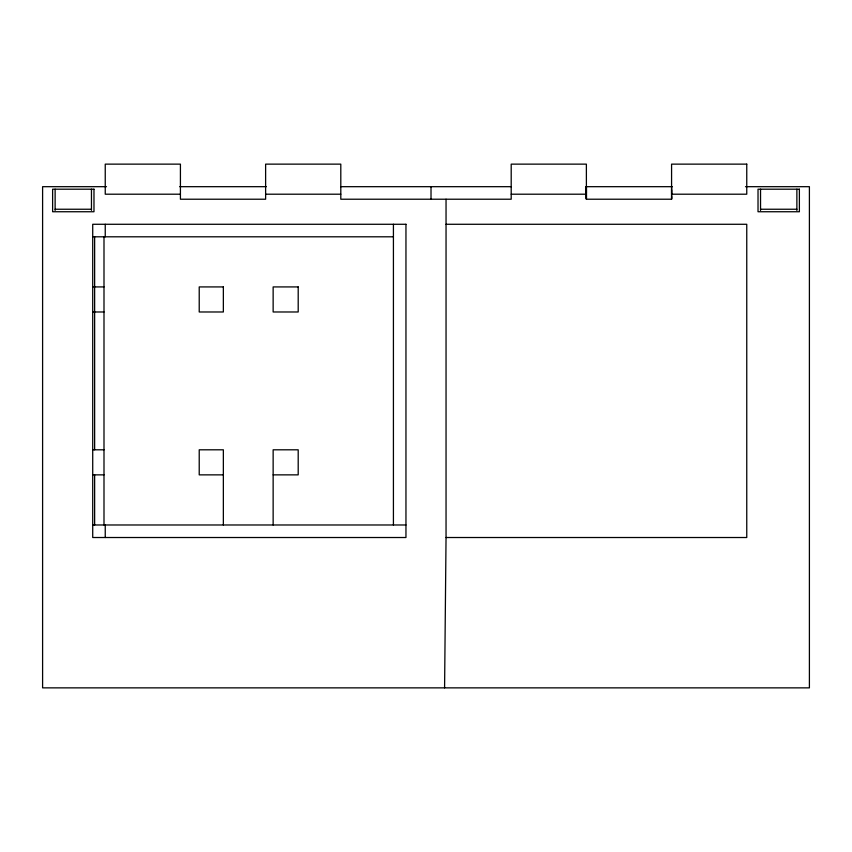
<?xml version="1.0" encoding="UTF-8"?>
<svg xmlns="http://www.w3.org/2000/svg" width="852" height="852" viewBox="0 0 852 852"><rect width="100%" height="100%" fill="white"/><g stroke="black" fill="none" stroke-linecap="round" stroke-linejoin="round"><path stroke-width="1.28" d="M180.422 194.203L105.243 194.203L105.243 164.138L180.422 164.138L180.422 199.219L265.622 199.219L265.622 164.138L340.8 164.138L340.8 199.219L511.2 199.219L511.2 164.138L586.378 164.138L586.4 199.219L586.4 186.684L586.4 199.219L671.6 199.219L671.6 186.684M444.584 687.862L446.043 537.516L446.043 199.219M106.5 186.684L42.6 186.684L42.6 687.862L809.4 687.862L809.4 186.684L745.5 186.684M179.719 186.684L266.293 186.684M340.8 186.684L511.2 186.684M585.707 186.684L672.281 186.684M265.622 194.203L340.8 194.203M511.2 194.203L586.378 194.203M55.124 209.241L91.462 209.241M760.538 209.241L796.876 209.241M446.043 224.278L746.757 224.278L746.757 537.516L446.043 537.516M92.719 236.803L393.422 236.803M92.719 286.922L103.997 286.922M92.719 311.981L103.997 311.981M92.719 449.803L103.997 449.803M92.719 474.862L103.997 474.862M223.352 474.862L199.219 474.862L199.219 449.803L223.352 449.803L223.352 524.981M273.141 474.862L298.2 474.862L298.2 449.803L273.141 449.803L273.141 524.981M92.719 524.981L405.957 524.981M671.578 189.804L671.6 193.351M586.378 189.804L586.4 193.351M671.578 193.692L671.6 198.537M586.378 193.692L586.4 198.537M671.589 196.461L671.6 199.219M586.378 186.684L586.389 192.616M796.876 189.197L796.876 210.476M760.538 189.197L760.538 210.455M431.016 186.684L431.016 199.219M393.422 224.278L393.422 524.981M105.243 224.278L105.243 236.803M105.243 524.981L105.243 537.516M103.997 236.803L103.997 524.981M94.636 236.803L94.636 449.803M94.636 474.862L94.636 524.981M91.462 189.197L91.462 210.359M55.124 189.197L55.124 210.433M746.757 164.138L671.578 164.138L671.578 194.203L746.757 194.203L746.757 164.138M93.976 189.197L52.622 189.197L52.622 211.743L93.976 211.743L93.976 189.197M799.378 189.197L758.024 189.197L758.024 211.743L799.378 211.743L799.378 189.197M405.957 224.278L92.719 224.278L92.719 537.516L405.957 537.516L405.957 224.278M223.352 286.922L199.219 286.922L199.219 311.981L223.352 311.981L223.352 286.922M298.2 286.922L273.141 286.922L273.141 311.981L298.2 311.981L298.2 286.922"/></g></svg>
